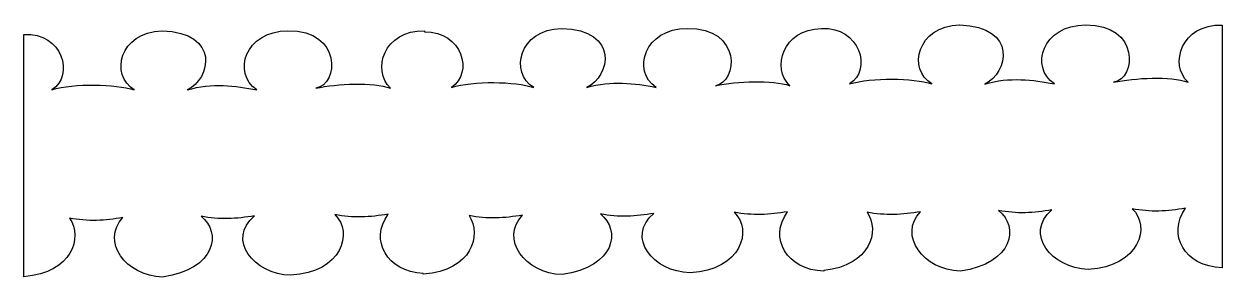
# Model space of a CAD drawing. Header units: centimetres. Extents: x -3.29 to 1.19, y 6.87 to 7.82.
import ezdxf

# ---------------------------------------------------------------- set-up
doc = ezdxf.new("R2010")
doc.units = ezdxf.units.CM
doc.header["$MEASUREMENT"] = 0
doc.layers.add('Layer 1', color=7, linetype='Continuous')

msp = doc.modelspace()

# ---------------------------------------------------------------- linework, layer by layer
at = {"layer": 'Layer 1', "color": 30}
msp.add_open_spline([(0.21072, 7.81465), (0.05008, 7.81042), (0.01521, 7.64795), (0.10654, 7.59303), (0.10654, 7.59303), (0.03644, 7.61534), (-0.11865, 7.61897), (-0.20194, 7.59303), (-0.20194, 7.59303), (-0.1168, 7.64681), (-0.16247, 7.80923), (-0.30703, 7.80136), (-0.30703, 7.80136), (-0.45157, 7.79919), (-0.49578, 7.65189), (-0.42526, 7.58639), (-0.42526, 7.58639), (-0.49283, 7.6102), (-0.62313, 7.60319), (-0.70429, 7.58639), (-0.70429, 7.58639), (-0.61958, 7.59925), (-0.60452, 7.80386), (-0.80938, 7.80171), (-0.80938, 7.80171), (-0.97075, 7.80171), (-1.01903, 7.64311), (-0.92625, 7.58009), (-0.92625, 7.58009), (-1.00699, 7.59573), (-1.0936, 7.60756), (-1.18671, 7.57975), (-1.18671, 7.57975), (-1.09925, 7.62006), (-1.06125, 7.79549), (-1.28093, 7.80171), (-1.28093, 7.80171), (-1.44157, 7.79748), (-1.47644, 7.63501), (-1.38511, 7.58009), (-1.38511, 7.58009), (-1.45521, 7.6024), (-1.61029, 7.60602), (-1.69359, 7.58009), (-1.69359, 7.58009), (-1.60934, 7.63331), (-1.65314, 7.79273), (-1.79415, 7.78842), (-1.79415, 7.78842), (-1.79415, 7.78842), (-1.79415, 7.79226), (-1.79415, 7.79226), (-1.79415, 7.79226), (-1.94613, 7.79645), (-1.99346, 7.64418), (-1.92144, 7.57729), (-1.92144, 7.57729), (-1.98901, 7.6011), (-2.11976, 7.59409), (-2.20093, 7.57729), (-2.20093, 7.57729), (-2.11621, 7.59015), (-2.10115, 7.79477), (-2.30602, 7.79261), (-2.30602, 7.79261), (-2.4674, 7.79261), (-2.51522, 7.63401), (-2.42244, 7.57099), (-2.42244, 7.57099), (-2.50318, 7.58664), (-2.59024, 7.59846), (-2.68336, 7.57065), (-2.68336, 7.57065), (-2.5959, 7.61096), (-2.5579, 7.78639), (-2.77758, 7.79261), (-2.77758, 7.79261), (-2.93822, 7.78838), (-2.97309, 7.62591), (-2.88176, 7.57099), (-2.88176, 7.57099), (-2.95186, 7.5933), (-3.10695, 7.59692), (-3.19024, 7.57099), (-3.19024, 7.57099), (-3.10511, 7.62477), (-3.15031, 7.78719), (-3.29488, 7.77932), (-3.29488, 7.77932), (-3.29488, 7.77932), (-3.29488, 6.86944), (-3.29488, 6.86944), (-3.29488, 6.86944), (-3.1122, 6.885), (-3.07513, 7.0165), (-3.12365, 7.08966), (-3.12365, 7.08966), (-3.0571, 7.0758), (-2.99031, 7.0799), (-2.92389, 7.09141), (-2.92389, 7.09141), (-3.00785, 7.00253), (-2.91456, 6.87236), (-2.77531, 6.86805), (-2.77531, 6.86805), (-2.57498, 6.89829), (-2.55435, 7.03515), (-2.63126, 7.09631), (-2.63126, 7.09631), (-2.56471, 7.08245), (-2.49792, 7.08655), (-2.4315, 7.09806), (-2.4315, 7.09806), (-2.53633, 7.00918), (-2.4344, 6.87901), (-2.29515, 6.8747), (-2.29515, 6.8747), (-2.10246, 6.88617), (-2.06024, 7.03561), (-2.13027, 7.10261), (-2.13027, 7.10261), (-2.06372, 7.08875), (-1.99693, 7.09285), (-1.93051, 7.10436), (-1.93051, 7.10436), (-2.00118, 7.00688), (-1.93492, 6.88808), (-1.79869, 6.88135), (-1.79869, 6.88135), (-1.79869, 6.88135), (-1.79869, 6.87855), (-1.79869, 6.87855), (-1.79869, 6.87855), (-1.61601, 6.89411), (-1.57894, 7.02561), (-1.62746, 7.09877), (-1.62746, 7.09877), (-1.56091, 7.08491), (-1.49412, 7.08901), (-1.4277, 7.10052), (-1.4277, 7.10052), (-1.51166, 7.01164), (-1.41792, 6.88147), (-1.27867, 6.87716), (-1.27867, 6.87716), (-1.07834, 6.9074), (-1.05816, 7.04426), (-1.13508, 7.10542), (-1.13508, 7.10542), (-1.06853, 7.09156), (-1.00174, 7.09566), (-0.93532, 7.10717), (-0.93532, 7.10717), (-1.04015, 7.01829), (-0.93822, 6.88812), (-0.79897, 6.88381), (-0.79897, 6.88381), (-0.60628, 6.89528), (-0.56406, 7.04472), (-0.63409, 7.11172), (-0.63409, 7.11172), (-0.56754, 7.09786), (-0.50075, 7.10196), (-0.43432, 7.11347), (-0.43432, 7.11347), (-0.50576, 7.01492), (-0.43722, 6.89442), (-0.29797, 6.89011), (-0.29797, 6.89011), (-0.29797, 6.89011), (-0.29797, 6.89257), (-0.29797, 6.89257), (-0.29797, 6.89257), (-0.12321, 6.91168), (-0.08809, 7.03982), (-0.1358, 7.11174), (-0.1358, 7.11174), (-0.06925, 7.09788), (-0.00246, 7.10198), (0.06396, 7.11349), (0.06396, 7.11349), (-0.02, 7.02461), (0.07374, 6.89444), (0.21299, 6.89013), (0.21299, 6.89013), (0.41332, 6.92037), (0.4335, 7.05723), (0.35659, 7.11839), (0.35659, 7.11839), (0.42313, 7.10453), (0.48993, 7.10863), (0.55635, 7.12014), (0.55635, 7.12014), (0.45152, 7.03126), (0.55345, 6.90109), (0.6927, 6.89678), (0.6927, 6.89678), (0.88539, 6.90824), (0.92761, 7.05769), (0.85759, 7.12469), (0.85759, 7.12469), (0.92414, 7.11083), (0.99093, 7.11493), (1.05735, 7.12644), (1.05735, 7.12644), (0.98591, 7.0279), (1.05445, 6.90739), (1.1937, 6.90308), (1.1937, 6.90308), (1.1937, 6.90308), (1.1937, 7.81436), (1.1937, 7.81436), (1.1937, 7.81436), (1.04172, 7.81855), (0.99439, 7.66628), (1.06641, 7.59939), (1.06641, 7.59939), (0.99884, 7.6232), (0.86854, 7.61619), (0.78738, 7.59939), (0.78738, 7.59939), (0.87209, 7.61225), (0.88716, 7.81687), (0.68229, 7.81471), (0.68229, 7.81471), (0.52092, 7.81471), (0.47264, 7.65611), (0.56542, 7.59309), (0.56542, 7.59309), (0.48468, 7.60874), (0.39808, 7.62056), (0.30496, 7.59275), (0.30496, 7.59275), (0.39242, 7.63306), (0.43041, 7.80849), (0.21074, 7.81471), (0.21074, 7.81471), (0.21074, 7.81471), (0.21072, 7.81465), (0.21072, 7.81465)], degree=3, knots=[0, 0, 0, 0, 0.0163934, 0.0163934, 0.0163934, 0.0163934, 0.0327869, 0.0327869, 0.0327869, 0.0327869, 0.0491803, 0.0491803, 0.0491803, 0.0491803, 0.0655738, 0.0655738, 0.0655738, 0.0655738, 0.0819672, 0.0819672, 0.0819672, 0.0819672, 0.0983607, 0.0983607, 0.0983607, 0.0983607, 0.1147541, 0.1147541, 0.1147541, 0.1147541, 0.1311475, 0.1311475, 0.1311475, 0.1311475, 0.147541, 0.147541, 0.147541, 0.147541, 0.1639344, 0.1639344, 0.1639344, 0.1639344, 0.1803279, 0.1803279, 0.1803279, 0.1803279, 0.1967213, 0.1967213, 0.1967213, 0.1967213, 0.2131148, 0.2131148, 0.2131148, 0.2131148, 0.2295082, 0.2295082, 0.2295082, 0.2295082, 0.2459016, 0.2459016, 0.2459016, 0.2459016, 0.2622951, 0.2622951, 0.2622951, 0.2622951, 0.2786885, 0.2786885, 0.2786885, 0.2786885, 0.295082, 0.295082, 0.295082, 0.295082, 0.3114754, 0.3114754, 0.3114754, 0.3114754, 0.3278689, 0.3278689, 0.3278689, 0.3278689, 0.3442623, 0.3442623, 0.3442623, 0.3442623, 0.3606557, 0.3606557, 0.3606557, 0.3606557, 0.3770492, 0.3770492, 0.3770492, 0.3770492, 0.3934426, 0.3934426, 0.3934426, 0.3934426, 0.4098361, 0.4098361, 0.4098361, 0.4098361, 0.4262295, 0.4262295, 0.4262295, 0.4262295, 0.442623, 0.442623, 0.442623, 0.442623, 0.4590164, 0.4590164, 0.4590164, 0.4590164, 0.4754098, 0.4754098, 0.4754098, 0.4754098, 0.4918033, 0.4918033, 0.4918033, 0.4918033, 0.5081967, 0.5081967, 0.5081967, 0.5081967, 0.5245902, 0.5245902, 0.5245902, 0.5245902, 0.5409836, 0.5409836, 0.5409836, 0.5409836, 0.557377, 0.557377, 0.557377, 0.557377, 0.5737705, 0.5737705, 0.5737705, 0.5737705, 0.5901639, 0.5901639, 0.5901639, 0.5901639, 0.6065574, 0.6065574, 0.6065574, 0.6065574, 0.6229508, 0.6229508, 0.6229508, 0.6229508, 0.6393443, 0.6393443, 0.6393443, 0.6393443, 0.6557377, 0.6557377, 0.6557377, 0.6557377, 0.6721311, 0.6721311, 0.6721311, 0.6721311, 0.6885246, 0.6885246, 0.6885246, 0.6885246, 0.704918, 0.704918, 0.704918, 0.704918, 0.7213115, 0.7213115, 0.7213115, 0.7213115, 0.7377049, 0.7377049, 0.7377049, 0.7377049, 0.7540984, 0.7540984, 0.7540984, 0.7540984, 0.7704918, 0.7704918, 0.7704918, 0.7704918, 0.7868852, 0.7868852, 0.7868852, 0.7868852, 0.8032787, 0.8032787, 0.8032787, 0.8032787, 0.8196721, 0.8196721, 0.8196721, 0.8196721, 0.8360656, 0.8360656, 0.8360656, 0.8360656, 0.852459, 0.852459, 0.852459, 0.852459, 0.8688525, 0.8688525, 0.8688525, 0.8688525, 0.8852459, 0.8852459, 0.8852459, 0.8852459, 0.9016393, 0.9016393, 0.9016393, 0.9016393, 0.9180328, 0.9180328, 0.9180328, 0.9180328, 0.9344262, 0.9344262, 0.9344262, 0.9344262, 0.9508197, 0.9508197, 0.9508197, 0.9508197, 0.9672131, 0.9672131, 0.9672131, 0.9672131, 1, 1, 1, 1], dxfattribs=at)

doc.saveas('drawing.dxf')
